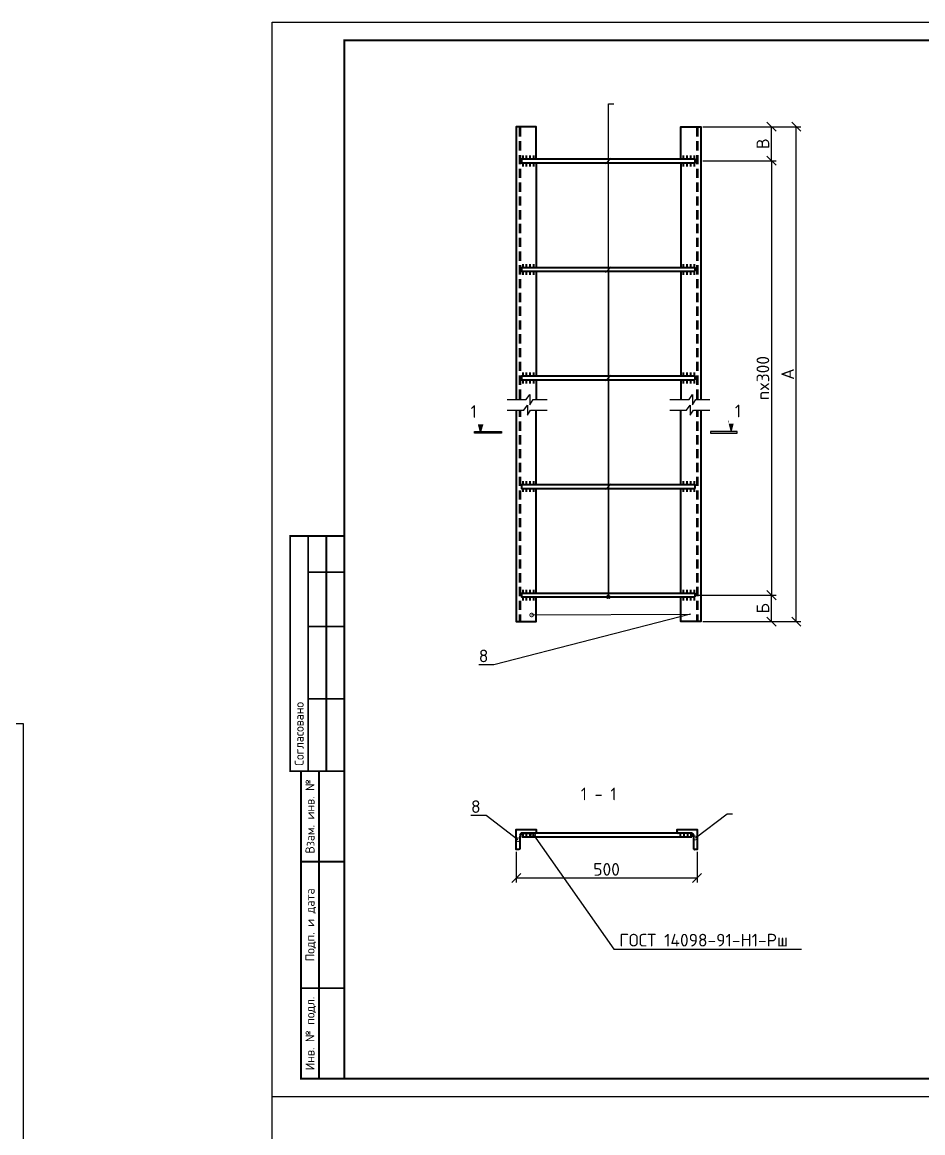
# Model space of a CAD drawing. Header units: millimetres. Extents: x 1601 to 14530, y 1157 to 3820.
# Drawn here: x 7784.8 to 8033.9, y 3132.5 to 3439.4 of the extents above; entities that cross this region are included whole.
import ezdxf
from ezdxf import colors
from ezdxf.entities.mleader import LeaderData, LeaderLine
from ezdxf.enums import TextEntityAlignment as Align
from ezdxf.math import Vec2, Vec3

# ---------------------------------------------------------------- set-up
doc = ezdxf.new("R2010")
doc.units = ezdxf.units.MM
doc.layers.add('PDF3_Geometry', color=7, linetype='Continuous')
doc.layers.add('Штриховка', color=7, linetype='Continuous')
doc.layers.add('Размер 3.5', color=250, linetype='Continuous', lineweight=35)
doc.layers.add('Размеры на чертеже', color=250, linetype='Continuous', lineweight=25)
doc.styles.add('-ISOCPEUR-', font='isocpeur.TTF')
doc.styles.add('GOST', font='GOST Common.ttf')
doc.dimstyles.new('1 к 10', dxfattribs={"dimtxt": 3.5, "dimasz": 2.5, "dimexe": 1.25, "dimexo": 0.625, "dimtad": 1, "dimdec": 1, "dimlfac": 10, "dimrnd": 0.1, "dimtxsty": 'GOST', "dimblk": 'OBLIQUE', "dimcen": 2.5, "dimclrd": 256, "dimclre": 256, "dimclrt": 256, "dimadec": 0, "dimazin": 0, "dimtfac": 1, "dimtdec": 1, "dimtmove": 0, "dimatfit": 3, "dimfxl": 1, "dimlwe": -1, "dimarcsym": 0})

# ---------------------------------------------------------------- blocks, each defined once
blk = doc.blocks.new('*U427')
blk.add_lwpolyline([(0, 0), (420, 0), (420, -297), (0, -297)], close=True)
at = {"const_width": 0.5}
blk.add_lwpolyline([(20, -5), (415, -5), (415, -292), (20, -292)], close=True, dxfattribs=at)
for points in [[(20, -207), (5, -207), (5, -142), (20, -142)], [(10, -142), (10, -207)], [(15, -142), (15, -207)], [(10, -152), (20, -152)], [(10, -167), (20, -167)], [(10, -187), (20, -187)], [(20, -292), (8, -292), (8, -207), (20, -207)], [(13, -207), (13, -292)], [(8, -232), (20, -232)], [(8, -267), (20, -267)]]:
    blk.add_lwpolyline(points, dxfattribs=at)
at = {"style": 'GOST'}
blk.add_text('Согласовано', height=2.5, rotation=90, dxfattribs=at).set_placement((7.5, -205.5), align=Align.MIDDLE_LEFT)
for s, p in [('Взам. инв. №', (10.5, -219.5)), ('Подп. и дата', (10.5, -249.5)), ('Инв. № подл.', (10.5, -279.5))]:
    blk.add_text(s, height=2.5, rotation=90, dxfattribs=at).set_placement(p, align=Align.MIDDLE_CENTER)
blk.add_attdef('РАЗРАБОТАЛ', text='', height=2.5, dxfattribs=at).set_placement((250.5, -264.22), align=Align.MIDDLE_LEFT)
blk.add_attdef('ПРОВЕРИЛ', (250.75, -270.73), '', height=2.5, dxfattribs=at)
at = {"style": 'GOST', "flags": 8}
for tag, p in [('ЛИСТ', (387.6, -271.87)), ('ЛИСТОВ', (405.3, -271.86)), ('ФОРМАТ', (380.97, -294.75))]:
    blk.add_attdef(tag, text='', height=3, dxfattribs=at).set_placement(p, align=Align.MIDDLE_CENTER)
blk.add_attdef('ИМЯ_ЧЕРТЕЖА_001', (321.53, -284.99), '', height=3, dxfattribs=at)
blk = doc.blocks.new('_DotSmall')
at = {"color": 0, "linetype": 'ByBlock', "const_width": 0.5}
blk.add_lwpolyline([(-0.0625, 0, 1), (0.0625, 0, 1)], format="xyb", close=True, dxfattribs=at)
blk = doc.blocks.new('_Oblique')
at = {"color": 0, "linetype": 'ByBlock', "lineweight": -2}
blk.add_line((-0.5, -0.5), (0.5, 0.5), dxfattribs=at)
blk = doc.blocks.new('*D389')
at = {"layer": 'Defpoints', "color": 0, "transparency": 16777216}
for p in [(7921.45, 3210.79), (7971.45, 3210.79), (7971.45, 3202.92)]:
    blk.add_point(p, dxfattribs=at)
at = {"layer": 'Размеры на чертеже', "transparency": 16777216}
for p, q in [((7921.45, 3210.16), (7921.45, 3201.67)), ((7971.45, 3210.16), (7971.45, 3201.67))]:
    blk.add_line(p, q, dxfattribs=at)
at = {"layer": 'Размеры на чертеже', "lineweight": -2, "transparency": 16777216}
blk.add_line((7921.45, 3202.92), (7971.45, 3202.92), dxfattribs=at)
at = {"layer": 'Размеры на чертеже', "lineweight": -2, "transparency": 16777216, "xscale": 2.5, "yscale": 2.5, "zscale": 2.5, "rotation": 180}
blk.add_blockref('_Oblique', (7921.45, 3202.92), dxfattribs=at)
at = {"layer": 'Размеры на чертеже', "lineweight": -2, "transparency": 16777216, "xscale": 2.5, "yscale": 2.5, "zscale": 2.5}
blk.add_blockref('_Oblique', (7971.45, 3202.92), dxfattribs=at)
at = {"layer": 'Размеры на чертеже', "transparency": 16777216, "insert": (7946.45, 3205.29), "char_height": 3.5, "attachment_point": 5, "style": '-ISOCPEUR-'}
blk.add_mtext('500', dxfattribs=at)
blk = doc.blocks.new('направление')
at = {"layer": 'Размеры на чертеже'}
h = blk.add_hatch(color=256, dxfattribs=at)
h.dxf.hatch_style = 1
h.paths.add_polyline_path([(0, 0), (-3.75, 1.04), (-3.75, -1.03)])
blk.add_line((-10.5, 0), (-2.5, 0), dxfattribs=at)
blk.add_lwpolyline([(0, 0), (-3.75, 1.04), (-3.75, -1.03)], close=True, dxfattribs=at)
blk = doc.blocks.new('*U382')
at = {"layer": 'Штриховка', "true_color": 0x000000}
h = blk.add_hatch(color=18, dxfattribs=at)
h.dxf.hatch_style = 1
h.paths.add_polyline_path([(-1.591, 0.023), (-1.591, 0.002), (-1.26, 0.002), (-1.26, 0.023)])
h = blk.add_hatch(color=18, dxfattribs=at)
h.dxf.hatch_style = 1
h.paths.add_polyline_path([(1.321, 0.023), (1.321, 0.001), (1.653, 0.001), (1.653, 0.023)])
at = {"layer": 'Штриховка', "color": 18, "true_color": 0x000000}
for points in [[(-1.26, 0.002), (-1.26, 0.023), (-1.591, 0.023), (-1.591, 0.002)], [(1.321, 0.001), (1.321, 0.023), (1.653, 0.023), (1.653, 0.001)]]:
    blk.add_lwpolyline(points, close=True, dxfattribs=at)
at = {"layer": 'Размеры на чертеже', "yscale": 0.03333333333333333, "zscale": 0.03333333333333333}
for p, xscale, rotation in [((-1.517, 0), 0.03333333333333333, 89.99999999993935), ((1.579, 0), -0.03333333333333333, 270.0000000000607)]:
    blk.add_blockref('направление', p, dxfattribs=dict(at, xscale=xscale, rotation=rotation))
blk = doc.blocks.new('*D390')
at = {"layer": 'Defpoints', "color": 0, "transparency": 16777216}
for p in [(7970.94, 3281.08), (7992.05, 3281.08), (7972.47, 3273.78)]:
    blk.add_point(p, dxfattribs=at)
at = {"layer": 'Размеры на чертеже', "transparency": 16777216}
for p, q in [((7971.57, 3281.08), (7993.3, 3281.08)), ((7973.09, 3273.78), (7993.3, 3273.78))]:
    blk.add_line(p, q, dxfattribs=at)
at = {"layer": 'Размеры на чертеже', "lineweight": -2, "transparency": 16777216}
blk.add_line((7992.05, 3273.78), (7992.05, 3281.08), dxfattribs=at)
at = {"layer": 'Размеры на чертеже', "lineweight": -2, "transparency": 16777216, "xscale": 2.5, "yscale": 2.5, "zscale": 2.5}
for p, rotation in [((7992.05, 3281.08), 90), ((7992.05, 3273.78), 270)]:
    blk.add_blockref('_Oblique', p, dxfattribs=dict(at, rotation=rotation))
at = {"layer": 'Размеры на чертеже', "transparency": 16777216, "insert": (7989.67, 3277.43), "char_height": 3.5, "attachment_point": 5, "rotation": 90, "style": '-ISOCPEUR-'}
blk.add_mtext('Б', dxfattribs=at)
blk = doc.blocks.new('*D386')
at = {"layer": 'Defpoints', "color": 0, "transparency": 16777216}
for p in [(7972.47, 3410.56), (7992.05, 3410.56), (7972.47, 3401.13)]:
    blk.add_point(p, dxfattribs=at)
at = {"layer": 'Размеры на чертеже', "transparency": 16777216}
for p, q in [((7973.09, 3410.56), (7993.3, 3410.56)), ((7973.09, 3401.13), (7993.3, 3401.13))]:
    blk.add_line(p, q, dxfattribs=at)
at = {"layer": 'Размеры на чертеже', "lineweight": -2, "transparency": 16777216}
blk.add_line((7992.05, 3401.13), (7992.05, 3410.56), dxfattribs=at)
at = {"layer": 'Размеры на чертеже', "lineweight": -2, "transparency": 16777216, "xscale": 2.5, "yscale": 2.5, "zscale": 2.5}
for p, rotation in [((7992.05, 3410.56), 90), ((7992.05, 3401.13), 270)]:
    blk.add_blockref('_Oblique', p, dxfattribs=dict(at, rotation=rotation))
at = {"layer": 'Размеры на чертеже', "transparency": 16777216, "insert": (7989.67, 3405.84), "char_height": 3.5, "width": 2.7259, "attachment_point": 5, "rotation": 90, "style": '-ISOCPEUR-'}
blk.add_mtext('В', dxfattribs=at)
blk = doc.blocks.new('*D387')
at = {"layer": 'Defpoints', "color": 0, "transparency": 16777216}
for p in [(7973.59, 3401.13), (7973.59, 3281.08), (7992.05, 3281.08)]:
    blk.add_point(p, dxfattribs=at)
at = {"layer": 'Размеры на чертеже', "transparency": 16777216}
for p, q in [((7974.21, 3401.13), (7993.3, 3401.13)), ((7974.21, 3281.08), (7993.3, 3281.08))]:
    blk.add_line(p, q, dxfattribs=at)
at = {"layer": 'Размеры на чертеже', "lineweight": -2, "transparency": 16777216}
blk.add_line((7992.05, 3401.13), (7992.05, 3281.08), dxfattribs=at)
at = {"layer": 'Размеры на чертеже', "lineweight": -2, "transparency": 16777216, "xscale": 2.5, "yscale": 2.5, "zscale": 2.5}
for p, rotation in [((7992.05, 3401.13), 90), ((7992.05, 3281.08), 270)]:
    blk.add_blockref('_Oblique', p, dxfattribs=dict(at, rotation=rotation))
at = {"layer": 'Размеры на чертеже', "transparency": 16777216, "insert": (7989.67, 3341.1), "char_height": 3.5, "attachment_point": 5, "rotation": 90, "style": '-ISOCPEUR-'}
blk.add_mtext('nx300', dxfattribs=at)
blk = doc.blocks.new('*D388')
at = {"layer": 'Defpoints', "color": 0, "transparency": 16777216}
for p in [(7977.44, 3410.56), (7998.9, 3410.56), (7977.44, 3273.78)]:
    blk.add_point(p, dxfattribs=at)
at = {"layer": 'Размеры на чертеже', "transparency": 16777216}
for p, q in [((7978.07, 3410.56), (8000.15, 3410.56)), ((7978.07, 3273.78), (8000.15, 3273.78))]:
    blk.add_line(p, q, dxfattribs=at)
at = {"layer": 'Размеры на чертеже', "lineweight": -2, "transparency": 16777216}
blk.add_line((7998.9, 3273.78), (7998.9, 3410.56), dxfattribs=at)
at = {"layer": 'Размеры на чертеже', "lineweight": -2, "transparency": 16777216, "xscale": 2.5, "yscale": 2.5, "zscale": 2.5}
for p, rotation in [((7998.9, 3410.56), 90), ((7998.9, 3273.78), 270)]:
    blk.add_blockref('_Oblique', p, dxfattribs=dict(at, rotation=rotation))
at = {"layer": 'Размеры на чертеже', "transparency": 16777216, "insert": (7996.52, 3342.17), "char_height": 3.5, "attachment_point": 5, "rotation": 90, "style": '-ISOCPEUR-'}
blk.add_mtext('A', dxfattribs=at)

msp = doc.modelspace()

# ---------------------------------------------------------------- linework, layer by layer
msp.add_line((7853.9325, 3122.5891), (7853.9325, 3142.4359))
msp.add_lwpolyline([(7191.0803, 3245.5891), (7785.0803, 3245.5891), (7785.0803, 2825.5891), (7191.0803, 2825.5891)], close=True)
at = {"layer": 'PDF3_Geometry', "lineweight": 40}
for points in [[(7926.9558, 3401.5886), (7926.9558, 3410.5636), (7921.4523, 3410.5636), (7921.4523, 3335.1653)], [(7966.9622, 3401.5886), (7966.9622, 3410.5636), (7972.4658, 3410.5636), (7972.4658, 3335.1653)], [(7923.2727, 3402.5623), (7923.2727, 3401.5886)], [(7924.2464, 3402.5623), (7924.2464, 3401.5886)], [(7925.2625, 3402.5623), (7925.2625, 3401.5886)], [(7926.2785, 3402.5623), (7926.2785, 3401.5886)], [(7967.6396, 3402.5623), (7967.6396, 3401.5886)], [(7968.6556, 3402.5623), (7968.6556, 3401.5886)], [(7969.6293, 3402.5623), (7969.6293, 3401.5886)], [(7970.6454, 3402.5623), (7970.6454, 3401.5886)], [(7923.2727, 3400.5726), (7923.2727, 3399.5988)], [(7924.2464, 3400.5726), (7924.2464, 3399.5988)], [(7925.2625, 3400.5726), (7925.2625, 3399.5988)], [(7926.2785, 3400.5726), (7926.2785, 3399.5988)], [(7926.9558, 3400.5726), (7926.9558, 3371.5732)], [(7966.9622, 3400.5726), (7966.9622, 3371.5732)], [(7967.6396, 3400.5726), (7967.6396, 3399.5988)], [(7968.6556, 3400.5726), (7968.6556, 3399.5988)], [(7969.6293, 3400.5726), (7969.6293, 3399.5988)], [(7970.6454, 3400.5726), (7970.6454, 3399.5988)], [(7923.2727, 3372.5892), (7923.2727, 3371.5732)], [(7923.2727, 3370.5995), (7923.2727, 3369.5835)], [(7924.2464, 3372.5892), (7924.2464, 3371.5732)], [(7924.2464, 3370.5995), (7924.2464, 3369.5835)], [(7925.2625, 3372.5892), (7925.2625, 3371.5732)], [(7925.2625, 3370.5995), (7925.2625, 3369.5835)], [(7926.2785, 3372.5892), (7926.2785, 3371.5732)], [(7926.2785, 3370.5995), (7926.2785, 3369.5835)], [(7926.9558, 3370.5995), (7926.9558, 3341.6002)], [(7966.9622, 3370.5995), (7966.9622, 3341.6002)], [(7967.6396, 3372.5892), (7967.6396, 3371.5732)], [(7967.6396, 3370.5995), (7967.6396, 3369.5835)], [(7968.6556, 3372.5892), (7968.6556, 3371.5732)], [(7968.6556, 3370.5995), (7968.6556, 3369.5835)], [(7969.6293, 3372.5892), (7969.6293, 3371.5732)], [(7969.6293, 3370.5995), (7969.6293, 3369.5835)], [(7970.6454, 3372.5892), (7970.6454, 3371.5732)], [(7970.6454, 3370.5995), (7970.6454, 3369.5835)], [(7923.2727, 3342.5739), (7923.2727, 3341.6002)], [(7923.2727, 3340.5841), (7923.2727, 3339.5681)], [(7924.2464, 3342.5739), (7924.2464, 3341.6002)], [(7924.2464, 3340.5841), (7924.2464, 3339.5681)], [(7925.2625, 3342.5739), (7925.2625, 3341.6002)], [(7925.2625, 3340.5841), (7925.2625, 3339.5681)], [(7926.2785, 3342.5739), (7926.2785, 3341.6002)], [(7926.2785, 3340.5841), (7926.2785, 3339.5681)], [(7926.9558, 3340.5841), (7926.9558, 3335.1653)], [(7966.9622, 3340.5841), (7966.9622, 3335.1653)], [(7967.6396, 3342.5739), (7967.6396, 3341.6002)], [(7967.6396, 3340.5841), (7967.6396, 3339.5681)], [(7968.6556, 3342.5739), (7968.6556, 3341.6002)], [(7968.6556, 3340.5841), (7968.6556, 3339.5681)], [(7969.6293, 3342.5739), (7969.6293, 3341.6002)], [(7969.6293, 3340.5841), (7969.6293, 3339.5681)], [(7970.6454, 3342.5739), (7970.6454, 3341.6002)], [(7970.6454, 3340.5841), (7970.6454, 3339.5681)], [(7921.4523, 3332.2442), (7921.4523, 3273.7798), (7926.9558, 3273.7798), (7926.9558, 3280.5957)], [(7926.9558, 3311.5848), (7926.9558, 3332.2442)], [(7972.4658, 3332.2442), (7972.4658, 3273.7798), (7966.9622, 3273.7798), (7966.9622, 3280.5957)], [(7966.9622, 3311.5848), (7966.9622, 3332.2442)], [(7923.2727, 3312.6008), (7923.2727, 3311.5848)], [(7924.2464, 3312.6008), (7924.2464, 3311.5848)], [(7925.2625, 3312.6008), (7925.2625, 3311.5848)], [(7926.2785, 3312.6008), (7926.2785, 3311.5848)], [(7967.6396, 3312.6008), (7967.6396, 3311.5848)], [(7968.6556, 3312.6008), (7968.6556, 3311.5848)], [(7969.6293, 3312.6008), (7969.6293, 3311.5848)], [(7970.6454, 3312.6008), (7970.6454, 3311.5848)], [(7923.2727, 3310.5688), (7923.2727, 3309.5951)], [(7924.2464, 3310.5688), (7924.2464, 3309.5951)], [(7925.2625, 3310.5688), (7925.2625, 3309.5951)], [(7926.2785, 3310.5688), (7926.2785, 3309.5951)], [(7926.9558, 3281.5694), (7926.9558, 3310.5688)], [(7966.9622, 3281.5694), (7966.9622, 3310.5688)], [(7967.6396, 3310.5688), (7967.6396, 3309.5951)], [(7968.6556, 3310.5688), (7968.6556, 3309.5951)], [(7969.6293, 3310.5688), (7969.6293, 3309.5951)], [(7970.6454, 3310.5688), (7970.6454, 3309.5951)], [(7923.2727, 3282.5855), (7923.2727, 3281.5694)], [(7924.2464, 3282.5855), (7924.2464, 3281.5694)], [(7925.2625, 3282.5855), (7925.2625, 3281.5694)], [(7926.2785, 3282.5855), (7926.2785, 3281.5694)], [(7967.6396, 3282.5855), (7967.6396, 3281.5694)], [(7968.6556, 3282.5855), (7968.6556, 3281.5694)], [(7969.6293, 3282.5855), (7969.6293, 3281.5694)], [(7970.6454, 3282.5855), (7970.6454, 3281.5694)], [(7923.2727, 3280.5957), (7923.2727, 3279.5797)], [(7924.2464, 3280.5957), (7924.2464, 3279.5797)], [(7925.2625, 3280.5957), (7925.2625, 3279.5797)], [(7926.2785, 3280.5957), (7926.2785, 3279.5797)], [(7967.6396, 3280.5957), (7967.6396, 3279.5797)], [(7968.6556, 3280.5957), (7968.6556, 3279.5797)], [(7969.6293, 3280.5957), (7969.6293, 3279.5797)], [(7970.6454, 3280.5957), (7970.6454, 3279.5797)], [(7923.061, 3215.3155), (7926.6595, 3215.3155)], [(7923.2727, 3215.3155), (7923.2727, 3214.2994)], [(7924.2464, 3215.3155), (7924.2464, 3214.2994)], [(7925.2625, 3215.3155), (7925.2625, 3214.2994)], [(7926.2785, 3215.3155), (7926.2785, 3214.2994)], [(7965.9488, 3215.6118), (7965.9488, 3216.2892), (7971.4523, 3216.2892), (7971.4523, 3210.7856), (7970.7326, 3210.7856)], [(7969.8436, 3214.2994), (7969.8436, 3215.3155), (7966.2451, 3215.3155)], [(7966.8378, 3215.3155), (7966.8378, 3214.2994)], [(7967.8115, 3215.3155), (7967.8115, 3214.2994)], [(7968.8276, 3215.3155), (7968.8276, 3214.2994)], [(7970.0553, 3215.3155), (7970.0553, 3214.2994)]]:
    msp.add_lwpolyline(points, dxfattribs=at)
at = {"layer": 'PDF3_Geometry', "lineweight": 50}
for points in [[(7922.4684, 3410.5636), (7922.4684, 3407.8118)], [(7971.4497, 3410.5636), (7971.4497, 3407.8118)], [(7922.4684, 3406.5418), (7922.4684, 3404.0017)], [(7971.4497, 3406.5418), (7971.4497, 3404.0017)], [(7922.4684, 3402.7316), (7922.4684, 3400.1915)], [(7971.4497, 3402.7316), (7971.4497, 3400.1915)], [(7922.4684, 3398.9215), (7922.4684, 3396.3814)], [(7971.4497, 3398.9215), (7971.4497, 3396.3814)], [(7922.4684, 3395.1114), (7922.4684, 3392.5713)], [(7971.4497, 3395.1114), (7971.4497, 3392.5713)], [(7922.4684, 3391.3012), (7922.4684, 3388.7611)], [(7971.4497, 3391.3012), (7971.4497, 3388.7611)], [(7922.4684, 3387.4911), (7922.4684, 3384.951)], [(7971.4497, 3387.4911), (7971.4497, 3384.951)], [(7922.4684, 3383.681), (7922.4684, 3381.1409)], [(7971.4497, 3383.681), (7971.4497, 3381.1409)], [(7922.4684, 3379.8708), (7922.4684, 3377.3307)], [(7971.4497, 3379.8708), (7971.4497, 3377.3307)], [(7922.4684, 3376.0607), (7922.4684, 3373.5206)], [(7971.4497, 3376.0607), (7971.4497, 3373.5206)], [(7922.4684, 3372.2506), (7922.4684, 3369.7105)], [(7971.4497, 3372.2506), (7971.4497, 3369.7105)], [(7922.4684, 3368.4404), (7922.4684, 3365.9003)], [(7971.4497, 3368.4404), (7971.4497, 3365.9003)], [(7922.4684, 3364.6303), (7922.4684, 3362.0902)], [(7971.4497, 3364.6303), (7971.4497, 3362.0902)], [(7922.4684, 3360.8202), (7922.4684, 3358.2801)], [(7971.4497, 3360.8202), (7971.4497, 3358.2801)], [(7922.4684, 3357.01), (7922.4684, 3354.47)], [(7971.4497, 3357.01), (7971.4497, 3354.47)], [(7922.4684, 3353.1999), (7922.4684, 3350.6598)], [(7971.4497, 3353.1999), (7971.4497, 3350.6598)], [(7922.4684, 3349.3898), (7922.4684, 3346.8497)], [(7971.4497, 3349.3898), (7971.4497, 3346.8497)], [(7922.4684, 3345.5796), (7922.4684, 3343.0396)], [(7971.4497, 3345.5796), (7971.4497, 3343.0396)], [(7922.4684, 3341.7695), (7922.4684, 3339.2294)], [(7971.4497, 3341.7695), (7971.4497, 3339.2294)], [(7922.4684, 3337.9594), (7922.4684, 3335.1653)], [(7971.4497, 3337.9594), (7971.4497, 3335.1653)], [(7922.4684, 3332.2442), (7922.4684, 3330.3391)], [(7971.4497, 3332.2442), (7971.4497, 3330.3391)], [(7922.4684, 3329.0691), (7922.4684, 3326.529)], [(7971.4497, 3329.0691), (7971.4497, 3326.529)], [(7922.4684, 3325.2589), (7922.4684, 3322.7189)], [(7971.4497, 3325.2589), (7971.4497, 3322.7189)], [(7922.4684, 3321.4488), (7922.4684, 3318.9087)], [(7971.4497, 3321.4488), (7971.4497, 3318.9087)], [(7922.4684, 3317.6387), (7922.4684, 3315.0986)], [(7971.4497, 3317.6387), (7971.4497, 3315.0986)], [(7922.4684, 3313.8285), (7922.4684, 3311.2885)], [(7971.4497, 3313.8285), (7971.4497, 3311.2885)], [(7922.4684, 3310.0184), (7922.4684, 3307.4783)], [(7971.4497, 3310.0184), (7971.4497, 3307.4783)], [(7922.4684, 3306.2083), (7922.4684, 3303.6682)], [(7971.4497, 3306.2083), (7971.4497, 3303.6682)], [(7922.4684, 3302.3981), (7922.4684, 3299.8581)], [(7971.4497, 3302.3981), (7971.4497, 3299.8581)], [(7922.4684, 3298.588), (7922.4684, 3296.0479)], [(7971.4497, 3298.588), (7971.4497, 3296.0479)], [(7922.4684, 3294.7779), (7922.4684, 3292.2378)], [(7971.4497, 3294.7779), (7971.4497, 3292.2378)], [(7922.4684, 3290.9678), (7922.4684, 3288.4277)], [(7971.4497, 3290.9678), (7971.4497, 3288.4277)], [(7922.4684, 3287.1576), (7922.4684, 3284.6175)], [(7971.4497, 3287.1576), (7971.4497, 3284.6175)], [(7922.4684, 3283.3475), (7922.4684, 3280.8074)], [(7971.4497, 3283.3475), (7971.4497, 3280.8074)], [(7922.4684, 3279.5374), (7922.4684, 3276.9973)], [(7971.4497, 3279.5374), (7971.4497, 3276.9973)], [(7922.4684, 3275.7272), (7922.4684, 3273.7798)], [(7971.4497, 3275.7272), (7971.4497, 3273.7798)]]:
    msp.add_lwpolyline(points, dxfattribs=at)
at = {"layer": 'PDF3_Geometry', "lineweight": 40}
for points in [[(7922.934, 3400.5726), (7970.9417, 3400.5726), (7970.9417, 3401.5886), (7922.934, 3401.5886)], [(7970.9417, 3370.5995), (7970.9417, 3371.5732), (7922.934, 3371.5732), (7922.934, 3370.5995)], [(7970.9417, 3340.5841), (7970.9417, 3341.6002), (7922.934, 3341.6002), (7922.934, 3340.5841)], [(7970.9417, 3310.5688), (7970.9417, 3311.5848), (7922.934, 3311.5848), (7922.934, 3310.5688)], [(7970.9417, 3280.5957), (7970.9417, 3281.5694), (7922.934, 3281.5694), (7922.934, 3280.5957)], [(7970.0553, 3214.2994), (7970.0553, 3215.3155), (7923.061, 3215.3155), (7923.061, 3214.2994)]]:
    msp.add_lwpolyline(points, close=True, dxfattribs=at)
at = {"layer": 'PDF3_Geometry', "lineweight": 25}
for points in [[(7946.1758, 3400.3185), (7947.7422, 3401.8849)], [(7946.9379, 3281.1037), (7946.9379, 3401.5886)], [(7946.1758, 3370.3032), (7947.7422, 3371.8696)], [(7946.9379, 3371.5732), (7946.9379, 3281.1037), (7946.9379, 3341.6002)], [(7946.1758, 3340.3301), (7947.7422, 3341.8965)], [(7918.9546, 3335.1653), (7924.2464, 3335.1653), (7925.1778, 3336.52), (7925.1778, 3333.7259), (7926.1091, 3335.1653), (7930.0039, 3335.1653)], [(7918.9546, 3332.2442), (7923.5691, 3332.2442), (7924.5428, 3333.5989), (7924.5428, 3330.8048), (7925.4318, 3332.2442), (7930.0039, 3332.2442)], [(7963.9565, 3335.1653), (7969.2483, 3335.1653), (7970.1797, 3336.52), (7970.1797, 3333.7259), (7971.111, 3335.1653), (7975.0058, 3335.1653)], [(7963.9565, 3332.2442), (7968.571, 3332.2442), (7969.5447, 3333.5989), (7969.5447, 3330.8048), (7970.4337, 3332.2442), (7975.0058, 3332.2442)], [(7946.1758, 3310.3148), (7947.7422, 3311.8811)]]:
    msp.add_lwpolyline(points, dxfattribs=at)
at = {"layer": 'PDF3_Geometry', "lineweight": 40}
for points in [[(7922.4684, 3214.6804), (7922.4684, 3211.082, -0.33192713), (7922.172, 3210.7856), (7921.4523, 3210.7856), (7921.4523, 3216.2892), (7926.9558, 3216.2892), (7926.9558, 3215.6118, -0.38740688), (7926.6807, 3215.3155)], [(7969.8648, 3215.3155, -0.4737412), (7970.4363, 3214.6804), (7970.4363, 3211.082)]]:
    msp.add_lwpolyline(points, format="xyb", dxfattribs=at)
for centre, radius, start, end in [((7923.0822, 3214.7016), 0.6139, 89.999994, 180.000006), ((7966.2663, 3215.633), 0.3175, 179.999957, 270.000043), ((7970.7538, 3211.1032), 0.3175, 179.999957, 270.000043)]:
    msp.add_arc(centre, radius, start, end, dxfattribs=at)

# ---------------------------------------------------------------- block references
msp.add_blockref('*U427', (7853.9325, 3439.4359))
at = {"layer": 'Размеры на чертеже', "xscale": 22.37934226584122, "yscale": 22.37934226584122, "zscale": 22.37934226584122, "rotation": 179.9999984492156}
msp.add_blockref('*U382', (7946.9379, 3326.3385), dxfattribs=at)

# ---------------------------------------------------------------- texts
at = {"layer": 'Размер 3.5', "insert": (7939.3176, 3224.3751), "char_height": 3.5, "attachment_point": 7, "style": 'GOST'}
msp.add_mtext('1 - 1', dxfattribs=at)

# ---------------------------------------------------------------- dimensions: what is measured, and where the dimension line sits
at = {"layer": 'Размеры на чертеже'}
for base, p1, p2, text, picture, middle in [((7992.0486, 3410.5636), (7972.4658, 3401.1257), (7972.4658, 3410.5636), 'В', '*D386', (7989.6736, 3405.8446)), ((7992.0486, 3281.0826), (7972.4658, 3273.7798), (7970.9417, 3281.0826), 'Б', '*D390', (7989.6736, 3277.4312))]:
    dim = msp.add_linear_dim(base=base, p1=p1, p2=p2, angle=90, text=text, dimstyle='1 к 10', override={"dimtxsty": '-ISOCPEUR-'}, dxfattribs=at)
    dim.commit()
    dim.dimension.update_dxf_attribs({"geometry": picture, "text_midpoint": middle})
dim = msp.add_linear_dim(base=(7971.4523, 3202.9173), p1=(7921.4523, 3210.7856), p2=(7971.4523, 3210.7856), dimstyle='1 к 10', override={"dimtxsty": '-ISOCPEUR-'}, dxfattribs=at)
dim.commit()
dim.dimension.update_dxf_attribs({"geometry": '*D389', "text_midpoint": (7946.4523, 3205.2923)})

# ---------------------------------------------------------------- leaders
at = {"layer": 'Размер 3.5'}
ml = msp.add_multileader_mtext('Standard', dxfattribs=at)
ml.set_content('', color=256, style='-ISOCPEUR-')
ml.set_leader_properties()
ml.set_arrow_properties(name='DOTSMALL')
ml.build(insert=Vec2(0, 0))
ml.multileader.update_dxf_attribs({"text_left_attachment_type": 6, "text_right_attachment_type": 6, "dogleg_length": 2, "arrow_head_size": 2})
ctx = ml.context
ctx.base_point, ctx.char_height, ctx.arrow_head_size, ctx.landing_gap_size, ctx.plane_origin = Vec3(7947.4658, 3416.9138), 3.5, 2, 1, Vec3(7946.9379, 3280.5957)
ctx.left_attachment, ctx.right_attachment, ctx.text_align_type = 6, 6, 2
notes = []
notes.append((ctx, [(0, (1, 1, 0), (7946.9379, 3416.9138), (1, 0), 0.5279, [(0, [(7946.9379, 3280.5957)], 0, [])])]))
ctx.mtext.insert, ctx.mtext.width, ctx.mtext.alignment, ctx.mtext.flow_direction = Vec3(7950.2158, 3421.1138), 5.198311, 3, 5
ml = msp.add_multileader_mtext('Standard', dxfattribs=at)
ml.set_content('8', color=256, style='-ISOCPEUR-')
ml.set_leader_properties()
ml.set_arrow_properties(name='DOTSMALL')
ml.build(insert=Vec2(0, 0))
ml.multileader.update_dxf_attribs({"text_left_attachment_type": 6, "text_right_attachment_type": 6, "dogleg_length": 2, "arrow_head_size": 2})
ctx = ml.context
ctx.base_point, ctx.char_height, ctx.arrow_head_size, ctx.landing_gap_size, ctx.plane_origin = Vec3(7911.0043, 3261.8322), 3.5, 2, 1, Vec3(7922.8686, 3248.4662)
ctx.left_attachment, ctx.right_attachment, ctx.text_align_type = 6, 6, 2
notes.append((ctx, [(0, (1, 1, 0), (7915.2823, 3261.8322), (-1, 0), 0.5279, [(1, [(7925.7281, 3275.6002), (7969.6717, 3275.8542)], 0, [])])]))
ctx.mtext.insert, ctx.mtext.width, ctx.mtext.alignment, ctx.mtext.flow_direction = Vec3(7913.7543, 3266.0322), 6.601715, 3, 5
ml = msp.add_multileader_mtext('Standard', dxfattribs=at)
ml.set_content('8', color=256, style='-ISOCPEUR-')
ml.set_leader_properties()
ml.set_arrow_properties(name='DOTSMALL')
ml.build(insert=Vec2(0, 0))
ml.multileader.update_dxf_attribs({"text_left_attachment_type": 6, "text_right_attachment_type": 6, "dogleg_length": 2, "arrow_head_size": 2})
ctx = ml.context
ctx.base_point, ctx.char_height, ctx.arrow_head_size, ctx.landing_gap_size, ctx.plane_origin = Vec3(7908.858, 3220.1867), 3.5, 2, 1, Vec3(7921.9184, 3213.4963)
ctx.left_attachment, ctx.right_attachment, ctx.text_align_type = 6, 6, 2
notes.append((ctx, [(0, (1, 1, 0), (7913.1359, 3220.1867), (-1, 0), 0.5279, [(0, [(7921.9184, 3213.4963)], 0, [])])]))
ctx.mtext.insert, ctx.mtext.width, ctx.mtext.alignment, ctx.mtext.flow_direction = Vec3(7911.608, 3224.3867), 6.083624, 3, 5
ml = msp.add_multileader_mtext('Standard', dxfattribs=at)
ml.set_content('', color=256, style='-ISOCPEUR-')
ml.set_leader_properties()
ml.set_arrow_properties(name='DOTSMALL')
ml.build(insert=Vec2(0, 0))
ml.multileader.update_dxf_attribs({"text_left_attachment_type": 6, "text_right_attachment_type": 6, "dogleg_length": 2, "arrow_head_size": 2})
ctx = ml.context
ctx.base_point, ctx.char_height, ctx.arrow_head_size, ctx.landing_gap_size, ctx.plane_origin = Vec3(7980.2971, 3220.6512), 3.5, 2, 1, Vec3(7970.9866, 3213.9608)
ctx.left_attachment, ctx.right_attachment, ctx.text_align_type = 6, 6, 2
notes.append((ctx, [(0, (1, 1, 0), (7979.7692, 3220.6512), (1, 0), 0.5279, [(0, [(7970.9866, 3213.9608)], 0, [])])]))
ctx.mtext.insert, ctx.mtext.width, ctx.mtext.alignment, ctx.mtext.flow_direction = Vec3(7983.0471, 3224.8512), 4.199357, 3, 5
at = {"layer": 'Размеры на чертеже'}
ml = msp.add_multileader_mtext('Standard', dxfattribs=at)
ml.set_content('ГОСТ 14098-91-Н1-Рш', color=256, style='-ISOCPEUR-')
ml.set_leader_properties()
ml.set_arrow_properties(name='DOTSMALL')
ml.build(insert=Vec2(0, 0))
ml.multileader.update_dxf_attribs({"text_left_attachment_type": 6, "text_right_attachment_type": 6, "dogleg_length": 0.5, "arrow_head_size": 2})
ctx = ml.context
ctx.base_point, ctx.char_height, ctx.arrow_head_size, ctx.landing_gap_size, ctx.plane_origin = Vec3(7948.9578, 3183.2744), 3.5, 2, 1, Vec3(7943.0744, 3297.8644)
ctx.left_attachment, ctx.right_attachment = 6, 6
notes.append((ctx, [(0, (1, 1, 0), (7948.4578, 3183.2744), (1, 0), 0.5, [(0, [(7926.2785, 3214.8074)], 0, [])])]))
ctx.mtext.insert, ctx.mtext.width, ctx.mtext.flow_direction = Vec3(7949.9578, 3187.4744), 79.038142, 5
for ctx, leaders in notes:
    for number, flags, end, landing, length, lines in leaders:
        leader = LeaderData()
        leader.index, (leader.has_last_leader_line, leader.has_dogleg_vector, leader.attachment_direction) = number, flags
        leader.last_leader_point, leader.dogleg_vector, leader.dogleg_length = Vec3(end), Vec3(landing), length
        for number, points, colour, breaks in lines:
            line = LeaderLine()
            line.index, line.vertices, line.color, line.breaks = number, Vec3.list(points), colors.encode_raw_color(colour), breaks
            leader.lines.append(line)
        ctx.leaders.append(leader)

# ---------------------------------------------------------------- next in the draw order: texts
at = {"layer": 'Размеры на чертеже', "char_height": 3.5, "attachment_point": 1, "style": 'GOST', "bg_fill": 2}
for insert in [(7908.8669, 3333.568), (7981.9487, 3333.743)]:
    msp.add_mtext_dynamic_manual_height_columns('{\\Q0;\\C256;\\c0;1}', width=2.554097, gutter_width=1, heights=[0], dxfattribs=dict(at, insert=insert))

# ---------------------------------------------------------------- next in the draw order: dimensions: what is measured, and where the dimension line sits
at = {"layer": 'Размеры на чертеже'}
for base, p1, p2, text, picture, middle in [((7998.8992, 3410.5636), (7977.4423, 3273.7798), (7977.4423, 3410.5636), 'A', '*D388', (7996.5242, 3342.1717)), ((7992.0486, 3281.0826), (7973.5865, 3401.1257), (7973.5865, 3281.0826), 'nx300', '*D387', (7989.6736, 3341.1041))]:
    dim = msp.add_linear_dim(base=base, p1=p1, p2=p2, angle=90, text=text, dimstyle='1 к 10', override={"dimtxsty": '-ISOCPEUR-'}, dxfattribs=at)
    dim.commit()
    dim.dimension.update_dxf_attribs({"geometry": picture, "text_midpoint": middle})

doc.saveas('drawing.dxf')
